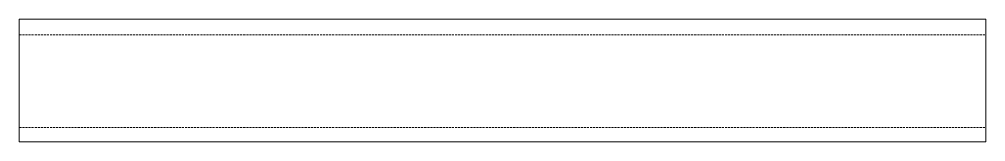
# Model space of a CAD drawing. Extents: x 0 to 3000, y 0 to 380.
import ezdxf

# ---------------------------------------------------------------- set-up
doc = ezdxf.new("R2010")
doc.units = 0
doc.linetypes.add('DASHED2', pattern=[9.525, 6.35, -3.175])
doc.layers.add('K-------ED1', color=3, linetype='Continuous', lineweight=0)
doc.layers.add('K-------ED2', color=1, linetype='Continuous', lineweight=0)

# ---------------------------------------------------------------- blocks, each defined once
blk = doc.blocks.new('*U2')
at = {"layer": 'K-------ED1'}
for p, q in [((0, 0), (0, 380)), ((0, 380), (3000, 380)), ((3000, 0), (3000, 380)), ((0, 0), (3000, 0))]:
    blk.add_line(p, q, dxfattribs=at)
at = {"layer": 'K-------ED2', "linetype": 'DASHED2'}
for p, q in [((0, 332.2), (3000, 332.2)), ((0, 44.1), (3000, 44.1))]:
    blk.add_line(p, q, dxfattribs=at)

msp = doc.modelspace()

# ---------------------------------------------------------------- block references
msp.add_blockref('*U2', (0, 0))

doc.saveas('drawing.dxf')
